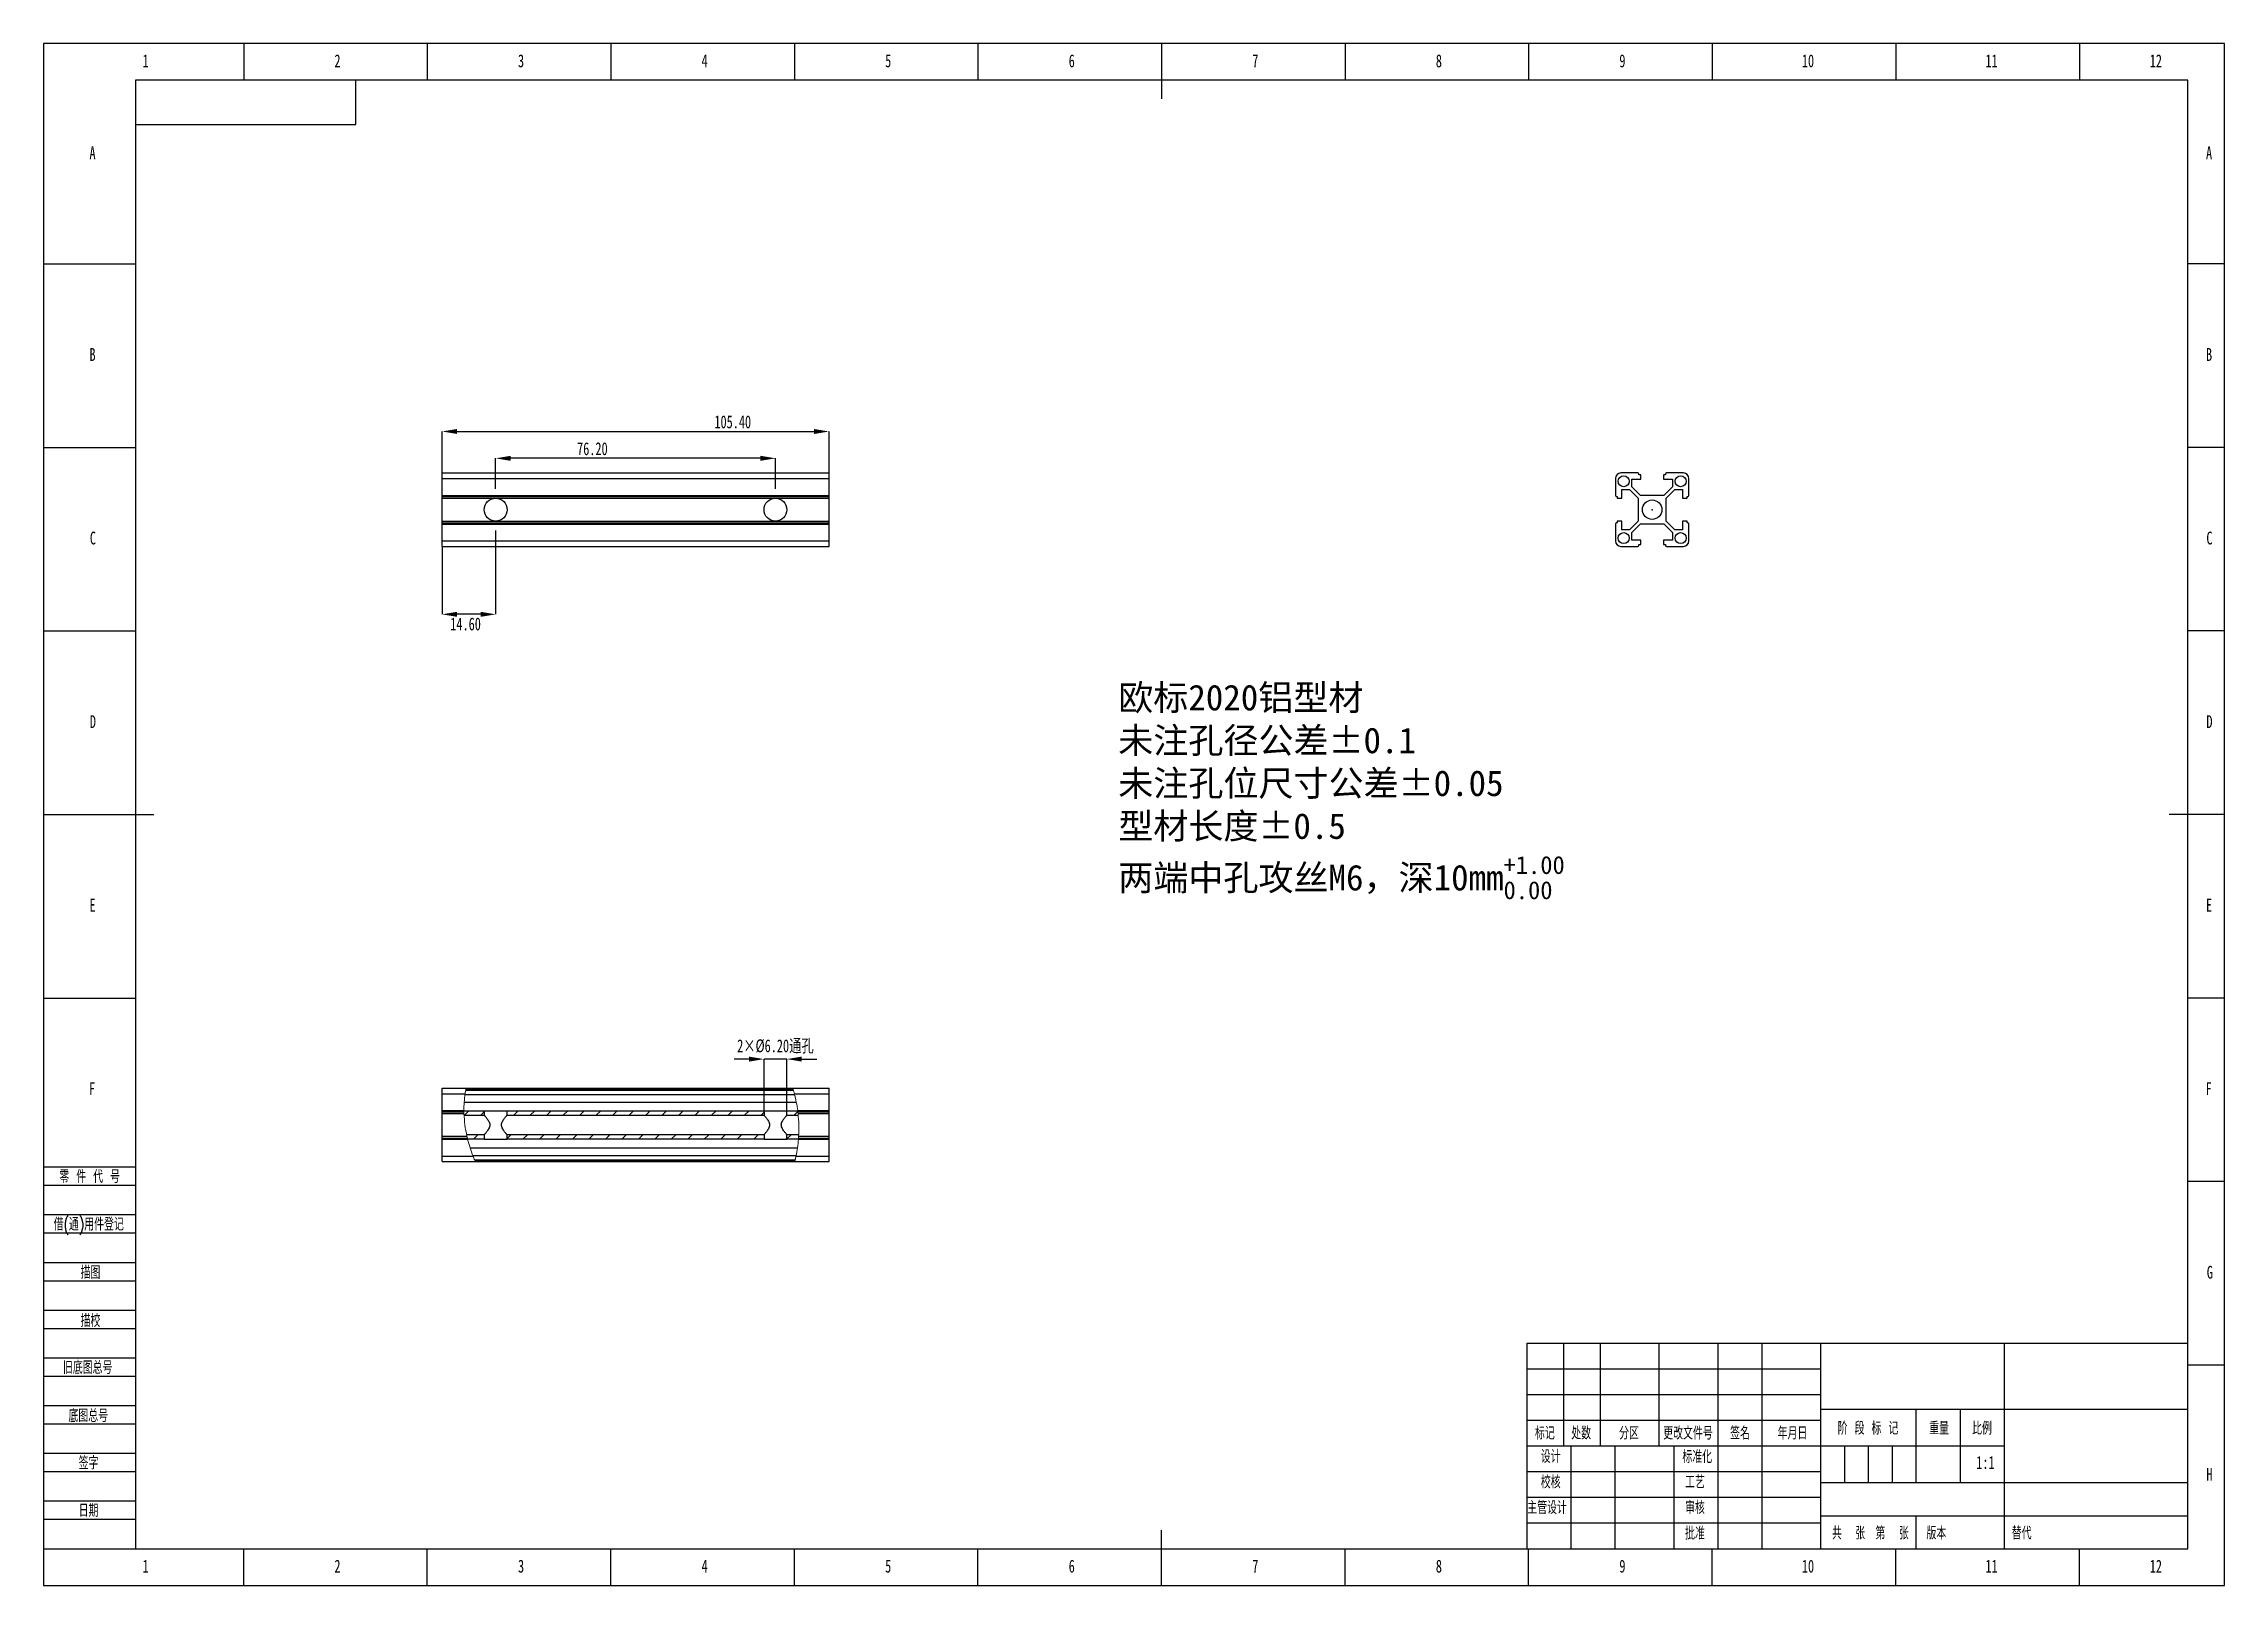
# Model space of a CAD drawing. Header units: millimetres. Extents: x 0 to 594, y 0 to 420.
import ezdxf

# ---------------------------------------------------------------- set-up
doc = ezdxf.new("R2010")
doc.units = ezdxf.units.MM
doc.header["$PDSIZE"] = -1
for name, color, linetype in [('10', 7, 'Continuous'), ('5', 7, 'Continuous'), ('SLD-0', 7, 'Continuous')]:
    doc.layers.add(name, color=color, linetype=linetype)
doc.layers.add('剖面线层', color=2, linetype='Continuous', lineweight=25)
doc.layers.add('文字层', color=3, linetype='Continuous', lineweight=25)
doc.styles.add('SLDTEXTSTYLE0', font='TXT', dxfattribs={"width": 0.7, "bigfont": 'bigfont'})
doc.styles.add('SLDTEXTSTYLE1', font='TXT', dxfattribs={"width": 0.614286, "bigfont": 'bigfont'})
doc.styles.add('SLDTEXTSTYLE2', font='TXT', dxfattribs={"width": 0.6, "bigfont": 'bigfont'})
doc.styles.add('SLDTEXTSTYLE3', font='TXT', dxfattribs={"width": 0.7})
doc.dimstyles.new('SLDDIMSTYLE0', dxfattribs={"dimtxt": 3.5, "dimasz": 4.08, "dimexe": 0, "dimexo": 0.0625, "dimgap": 0.875, "dimtad": 2, "dimrnd": 1e-09, "dimzin": 4, "dimdsep": 46, "dimtxsty": 'SLDTEXTSTYLE3', "dimsah": 1, "dimcen": 0.09, "dimadec": 0, "dimazin": 1, "dimtfac": 1, "dimtofl": 0, "dimtmove": 0, "dimatfit": 3, "dimfxl": 1, "dimfrac": 2, "dimtolj": 1, "dimtzin": 12, "dimarcsym": 0})
doc.dimstyles.new('SLDDIMSTYLE1', dxfattribs={"dimtxt": 3.5, "dimasz": 4.08, "dimexe": 0, "dimexo": 0.0625, "dimgap": 0.875, "dimtad": 2, "dimrnd": 1e-09, "dimzin": 4, "dimdsep": 46, "dimtxsty": 'SLDTEXTSTYLE3', "dimsah": 1, "dimcen": 0.09, "dimadec": 0, "dimazin": 1, "dimtfac": 1, "dimtmove": 0, "dimatfit": 0, "dimfxl": 1, "dimfrac": 2, "dimtolj": 1, "dimtzin": 12, "dimarcsym": 0})

# ---------------------------------------------------------------- blocks, each defined once
blk = doc.blocks.new('_D')
at = {"layer": 'Defpoints', "color": 0, "transparency": 16777216}
for p in [(213.93, 314.34), (108.53, 303.03), (213.93, 299.28)]:
    blk.add_point(p, dxfattribs=at)
at = {"layer": '文字层', "color": 0, "lineweight": -2, "transparency": 16777216}
for p, q in [((108.53, 303.1), (108.53, 314.34)), ((112.61, 314.34), (209.85, 314.34)), ((213.93, 299.35), (213.93, 314.34))]:
    blk.add_line(p, q, dxfattribs=at)
at = {"layer": '文字层', "color": 0, "transparency": 16777216}
for points in [[(112.61, 315.02), (112.61, 313.66), (108.53, 314.34)], [(209.85, 315.02), (209.85, 313.66), (213.93, 314.34)]]:
    blk.add_solid(points, dxfattribs=at)
at = {"layer": '文字层', "color": 0, "transparency": 16777216, "insert": (187.71, 318.71), "char_height": 3.5, "attachment_point": 2, "style": 'SLDTEXTSTYLE3'}
blk.add_mtext('\\A1;105.40', dxfattribs=at)
blk = doc.blocks.new('_D_1')
at = {"layer": 'Defpoints', "color": 0, "transparency": 16777216}
for p in [(123.13, 287.43), (108.53, 283.03), (108.53, 264.53)]:
    blk.add_point(p, dxfattribs=at)
at = {"layer": '文字层', "color": 0, "lineweight": -2, "transparency": 16777216}
for p, q in [((123.13, 287.37), (123.13, 264.53)), ((108.53, 282.97), (108.53, 264.53)), ((119.05, 264.53), (112.61, 264.53))]:
    blk.add_line(p, q, dxfattribs=at)
at = {"layer": '文字层', "color": 0, "transparency": 16777216}
for points in [[(112.61, 265.21), (112.61, 263.85), (108.53, 264.53)], [(119.05, 265.21), (119.05, 263.85), (123.13, 264.53)]]:
    blk.add_solid(points, dxfattribs=at)
at = {"layer": '文字层', "color": 0, "transparency": 16777216, "insert": (114.94, 263.66), "char_height": 3.5, "attachment_point": 2, "style": 'SLDTEXTSTYLE3'}
blk.add_mtext('\\A1;14.60', dxfattribs=at)
blk = doc.blocks.new('_D_2')
at = {"layer": 'Defpoints', "color": 0, "transparency": 16777216}
for p in [(123.13, 307.03), (123.13, 298.63), (199.33, 298.63)]:
    blk.add_point(p, dxfattribs=at)
at = {"layer": '文字层', "color": 0, "lineweight": -2, "transparency": 16777216}
for p, q in [((123.13, 298.7), (123.13, 307.03)), ((195.25, 307.03), (127.21, 307.03)), ((199.33, 298.7), (199.33, 307.03))]:
    blk.add_line(p, q, dxfattribs=at)
at = {"layer": '文字层', "color": 0, "transparency": 16777216}
for points in [[(127.21, 307.71), (127.21, 306.35), (123.13, 307.03)], [(195.25, 307.71), (195.25, 306.35), (199.33, 307.03)]]:
    blk.add_solid(points, dxfattribs=at)
at = {"layer": '文字层', "color": 0, "transparency": 16777216, "insert": (149.47, 311.4), "char_height": 3.5, "attachment_point": 2, "style": 'SLDTEXTSTYLE3'}
blk.add_mtext('\\A1;76.20', dxfattribs=at)
blk = doc.blocks.new('_D_3')
at = {"layer": 'Defpoints', "color": 0, "transparency": 16777216}
for p in [(196.23, 143.37), (196.23, 129.28), (202.43, 129.28)]:
    blk.add_point(p, dxfattribs=at)
at = {"layer": '文字层', "color": 0, "lineweight": -2, "transparency": 16777216}
for p, q in [((192.15, 143.37), (188.07, 143.37)), ((196.23, 129.34), (196.23, 143.37)), ((202.43, 143.37), (196.23, 143.37)), ((202.43, 129.34), (202.43, 143.37)), ((206.51, 143.37), (210.59, 143.37))]:
    blk.add_line(p, q, dxfattribs=at)
at = {"layer": '文字层', "color": 0, "transparency": 16777216}
for points in [[(192.15, 144.05), (192.15, 142.69), (196.23, 143.37)], [(206.51, 144.05), (206.51, 142.69), (202.43, 143.37)]]:
    blk.add_solid(points, dxfattribs=at)
at = {"layer": '文字层', "color": 0, "transparency": 16777216, "insert": (199.33, 148.75), "char_height": 3.5, "attachment_point": 2, "style": 'SLDTEXTSTYLE3'}
blk.add_mtext('\\A1;2{\\fSimSun|b0|i0|c134|p2;×}%%C6.20{\\fSimSun|b0|i0|c134|p2;通孔}', dxfattribs=at)

msp = doc.modelspace()

# ---------------------------------------------------------------- hatches: boundary and pattern name
at = {"layer": '剖面线层', "linetype": 'Continuous', "lineweight": 18}
h = msp.add_hatch(dxfattribs=at)
h.set_pattern_fill('ANSI31', color=256, angle=3e-322, style=0)
edge = h.paths.add_edge_path(flags=0)
edge.add_line((114.519, 128.082), (120.03, 128.082))
edge.add_line((120.03, 128.082), (120.03, 129.282))
edge.add_line((120.03, 129.282), (114.486, 129.282))
edge.add_spline(control_points=[(114.486, 129.282), (114.489, 128.883), (114.5, 128.483), (114.519, 128.082)], knot_values=[0.0449028, 0.0449028, 0.0449028, 0.0449028, 0.0499104, 0.0499104, 0.0499104, 0.0499104], weights=[1, 1, 1, 1], degree=3, periodic=0)
h = msp.add_hatch(dxfattribs=at)
h.set_pattern_fill('ANSI31', color=256, angle=3e-322, style=0)
h.paths.add_polyline_path([(126.23, 129.282), (126.23, 128.082), (196.23, 128.082), (196.23, 129.282)], flags=0)
h = msp.add_hatch(dxfattribs=at)
h.set_pattern_fill('ANSI31', color=256, angle=3e-322, style=0)
edge = h.paths.add_edge_path(flags=0)
edge.add_line((202.43, 129.282), (202.43, 128.082))
edge.add_line((202.43, 128.082), (205.536, 128.082))
edge.add_spline(control_points=[(205.536, 128.082), (205.497, 128.483), (205.451, 128.883), (205.399, 129.282)], knot_values=[0.5641345, 0.5641345, 0.5641345, 0.5641345, 0.5689379, 0.5689379, 0.5689379, 0.5689379], weights=[1, 1, 1, 1], degree=3, periodic=0)
edge.add_line((205.399, 129.282), (202.43, 129.282))
h = msp.add_hatch(dxfattribs=at)
h.set_pattern_fill('ANSI31', color=256, angle=3e-322, style=0)
edge = h.paths.add_edge_path(flags=0)
edge.add_line((120.03, 122.782), (115.205, 122.782))
edge.add_spline(control_points=[(115.205, 122.782), (115.29, 122.382), (115.382, 121.981), (115.481, 121.582)], knot_values=[0.0718913, 0.0718913, 0.0718913, 0.0718913, 0.0768817, 0.0768817, 0.0768817, 0.0768817], weights=[1, 1, 1, 1], degree=3, periodic=0)
edge.add_line((115.481, 121.582), (120.03, 121.582))
edge.add_line((120.03, 121.582), (120.03, 122.782))
h = msp.add_hatch(dxfattribs=at)
h.set_pattern_fill('ANSI31', color=256, angle=3e-322, style=0)
h.paths.add_polyline_path([(196.23, 121.582), (196.23, 122.782), (126.23, 122.782), (126.23, 121.582)], flags=0)
h = msp.add_hatch(dxfattribs=at)
h.set_pattern_fill('ANSI31', color=256, angle=3e-322, style=0)
edge = h.paths.add_edge_path(flags=0)
edge.add_spline(control_points=[(205.61, 121.582), (205.641, 121.981), (205.665, 122.381), (205.683, 122.782)], knot_values=[0.538053, 0.538053, 0.538053, 0.538053, 0.5429026, 0.5429026, 0.5429026, 0.5429026], weights=[1, 1, 1, 1], degree=3, periodic=0)
edge.add_line((205.683, 122.782), (202.43, 122.782))
edge.add_line((202.43, 122.782), (202.43, 121.582))
edge.add_line((202.43, 121.582), (205.61, 121.582))

# ---------------------------------------------------------------- linework, layer by layer
at = {"color": 7, "linetype": 'Continuous', "lineweight": 25}
for p, q in [((108.53, 303.034), (213.93, 303.034)), ((108.53, 301.534), (108.53, 303.034)), ((213.93, 301.534), (213.93, 303.034)), ((434.237, 303.034), (429.637, 303.034)), ((446.637, 303.034), (442.037, 303.034)), ((108.53, 301.534), (213.93, 301.534)), ((108.53, 296.934), (108.53, 301.534)), ((213.93, 296.934), (213.93, 301.534)), ((428.137, 301.534), (428.137, 296.934)), ((429.837, 298.534), (431.93, 298.534)), ((429.837, 296.134), (429.837, 298.534)), ((431.93, 298.534), (434.287, 296.177)), ((432.637, 301.334), (435.037, 301.334)), ((432.637, 299.241), (432.637, 301.334)), ((434.994, 296.884), (432.637, 299.241)), ((434.537, 302.534), (434.537, 302.734)), ((435.037, 302.534), (434.537, 302.534)), ((435.037, 301.334), (435.037, 302.534)), ((441.237, 302.534), (441.237, 301.334)), ((441.737, 302.534), (441.237, 302.534)), ((441.237, 301.334), (443.637, 301.334)), ((443.637, 299.241), (441.28, 296.884)), ((441.737, 302.734), (441.737, 302.534)), ((441.987, 296.177), (444.344, 298.534)), ((443.637, 301.334), (443.637, 299.241)), ((444.344, 298.534), (446.437, 298.534)), ((446.437, 298.534), (446.437, 296.134)), ((448.137, 296.934), (448.137, 301.534)), ((108.53, 296.934), (213.93, 296.934)), ((108.53, 296.634), (108.53, 296.934)), ((108.53, 296.634), (213.93, 296.634)), ((108.53, 296.134), (108.53, 296.634)), ((108.53, 296.134), (213.93, 296.134)), ((108.53, 289.934), (108.53, 296.134)), ((213.93, 296.634), (213.93, 296.934)), ((213.93, 296.134), (213.93, 296.634)), ((213.93, 289.934), (213.93, 296.134)), ((428.437, 296.634), (428.637, 296.634)), ((428.637, 296.634), (428.637, 296.134)), ((428.637, 296.134), (429.837, 296.134)), ((434.287, 296.177), (434.287, 289.891)), ((441.28, 296.884), (434.994, 296.884)), ((441.987, 289.891), (441.987, 296.177)), ((446.437, 296.134), (447.637, 296.134)), ((447.637, 296.634), (447.837, 296.634)), ((447.637, 296.134), (447.637, 296.634)), ((108.53, 289.934), (213.93, 289.934)), ((108.53, 289.434), (108.53, 289.934)), ((108.53, 289.134), (108.53, 289.434)), ((108.53, 289.434), (213.93, 289.434)), ((108.53, 289.134), (213.93, 289.134)), ((108.53, 284.534), (108.53, 289.134)), ((213.93, 289.434), (213.93, 289.934)), ((213.93, 289.134), (213.93, 289.434)), ((213.93, 284.534), (213.93, 289.134)), ((428.137, 289.134), (428.137, 284.534)), ((428.637, 289.434), (428.437, 289.434)), ((428.637, 289.934), (428.637, 289.434)), ((429.837, 289.934), (428.637, 289.934)), ((429.837, 287.534), (429.837, 289.934)), ((431.93, 287.534), (429.837, 287.534)), ((434.287, 289.891), (431.93, 287.534)), ((432.637, 286.827), (434.994, 289.184)), ((432.637, 284.734), (432.637, 286.827)), ((434.994, 289.184), (441.28, 289.184)), ((441.28, 289.184), (443.637, 286.827)), ((444.344, 287.534), (441.987, 289.891)), ((443.637, 286.827), (443.637, 284.734)), ((446.437, 287.534), (444.344, 287.534)), ((447.637, 289.934), (446.437, 289.934)), ((446.437, 289.934), (446.437, 287.534)), ((447.637, 289.434), (447.637, 289.934)), ((447.837, 289.434), (447.637, 289.434)), ((448.137, 284.534), (448.137, 289.134)), ((108.53, 284.534), (213.93, 284.534)), ((108.53, 283.034), (108.53, 284.534)), ((108.53, 283.034), (213.93, 283.034)), ((213.93, 283.034), (213.93, 284.534)), ((429.637, 283.034), (434.237, 283.034)), ((435.037, 284.734), (432.637, 284.734)), ((434.537, 283.534), (435.037, 283.534)), ((434.537, 283.334), (434.537, 283.534)), ((435.037, 283.534), (435.037, 284.734)), ((441.237, 284.734), (441.237, 283.534)), ((443.637, 284.734), (441.237, 284.734)), ((441.237, 283.534), (441.737, 283.534)), ((441.737, 283.534), (441.737, 283.334)), ((442.037, 283.034), (446.637, 283.034)), ((108.53, 133.932), (108.53, 135.432)), ((108.53, 135.432), (115.095, 135.432)), ((108.53, 133.932), (114.818, 133.932)), ((108.53, 129.332), (108.53, 133.932)), ((114.561, 131.639), (205.015, 131.639)), ((114.796, 133.732), (204.538, 133.732)), ((114.993, 134.932), (204.216, 134.932)), ((115.033, 135.132), (204.158, 135.132)), ((115.095, 135.432), (204.068, 135.432)), ((204.068, 135.432), (213.93, 135.432)), ((204.493, 133.932), (213.93, 133.932)), ((213.93, 133.932), (213.93, 135.432)), ((213.93, 129.332), (213.93, 133.932)), ((108.53, 129.332), (114.486, 129.332)), ((108.53, 129.032), (108.53, 129.332)), ((108.53, 129.032), (114.489, 129.032)), ((108.53, 128.532), (108.53, 129.032)), ((108.53, 128.532), (114.501, 128.532)), ((108.53, 122.332), (108.53, 128.532)), ((114.486, 129.282), (120.03, 129.282)), ((114.519, 128.082), (120.03, 128.082)), ((120.03, 129.282), (120.03, 128.082)), ((120.03, 129.282), (126.23, 129.282)), ((126.23, 128.082), (126.23, 129.282)), ((126.23, 129.282), (196.23, 129.282)), ((126.23, 128.082), (196.23, 128.082)), ((196.23, 129.282), (196.23, 128.082)), ((196.23, 129.282), (202.43, 129.282)), ((202.43, 128.082), (202.43, 129.282)), ((202.43, 129.282), (205.399, 129.282)), ((202.43, 128.082), (205.536, 128.082)), ((205.392, 129.332), (213.93, 129.332)), ((205.431, 129.032), (213.93, 129.032)), ((205.489, 128.532), (213.93, 128.532)), ((213.93, 129.032), (213.93, 129.332)), ((213.93, 128.532), (213.93, 129.032)), ((213.93, 122.332), (213.93, 128.532)), ((108.53, 122.332), (115.304, 122.332)), ((108.53, 121.832), (108.53, 122.332)), ((108.53, 121.832), (115.42, 121.832)), ((108.53, 121.532), (108.53, 121.832)), ((108.53, 121.532), (115.494, 121.532)), ((108.53, 116.932), (108.53, 121.532)), ((120.03, 122.782), (115.205, 122.782)), ((120.03, 121.582), (115.481, 121.582)), ((116.155, 119.225), (205.346, 119.225)), ((120.03, 122.782), (120.03, 121.582)), ((120.03, 121.582), (126.23, 121.582)), ((126.23, 121.582), (126.23, 122.782)), ((196.23, 122.782), (126.23, 122.782)), ((196.23, 121.582), (126.23, 121.582)), ((196.23, 122.782), (196.23, 121.582)), ((196.23, 121.582), (202.43, 121.582)), ((205.683, 122.782), (202.43, 122.782)), ((202.43, 121.582), (202.43, 122.782)), ((205.61, 121.582), (202.43, 121.582)), ((205.606, 121.532), (213.93, 121.532)), ((205.628, 121.832), (213.93, 121.832)), ((205.66, 122.332), (213.93, 122.332)), ((213.93, 121.832), (213.93, 122.332)), ((213.93, 121.532), (213.93, 121.832)), ((213.93, 116.932), (213.93, 121.532)), ((108.53, 116.932), (116.982, 116.932)), ((108.53, 115.432), (108.53, 116.932)), ((108.53, 115.432), (117.62, 115.432)), ((116.91, 117.132), (204.968, 117.132)), ((117.399, 115.932), (204.697, 115.932)), ((117.486, 115.732), (204.646, 115.732)), ((117.62, 115.432), (204.568, 115.432)), ((204.568, 115.432), (213.93, 115.432)), ((204.931, 116.932), (213.93, 116.932)), ((213.93, 115.432), (213.93, 116.932))]:
    msp.add_line(p, q, dxfattribs=at)
at = {"color": 7, "linetype": 'Continuous'}
for q in [(438.137, 293.091), (438.166, 293.034)]:
    msp.add_line((438.137, 293.034), q, dxfattribs=at)
at = {"color": 7, "linetype": 'Continuous', "lineweight": 25}
for centre, radius in [((430.387, 300.784), 1.5), ((445.887, 300.784), 1.5), ((123.13, 293.034), 3.1), ((199.33, 293.034), 3.1), ((438.137, 293.034), 2.65), ((430.387, 285.284), 1.5), ((445.887, 285.284), 1.5)]:
    msp.add_circle(centre, radius, dxfattribs=at)
for centre, radius, start, end in [((429.637, 301.534), 1.5, 90, 180), ((434.237, 302.734), 0.3, 0, 90), ((442.037, 302.734), 0.3, 90, 180), ((446.637, 301.534), 1.5, 0, 90), ((428.437, 296.934), 0.3, 180, 270), ((447.837, 296.934), 0.3, 270, 0), ((428.437, 289.134), 0.3, 90, 180), ((447.837, 289.134), 0.3, 0, 90), ((429.637, 284.534), 1.5, 180, 270), ((434.237, 283.334), 0.3, 270, 0), ((442.037, 283.334), 0.3, 180, 270), ((446.637, 284.534), 1.5, 270, 0)]:
    msp.add_arc(centre, radius, start, end, dxfattribs=at)
at = {"color": 7, "linetype": 'Continuous', "lineweight": 18}
for points in [[(114.818, 133.932), (114.585, 132.428), (114.476, 130.889), (114.486, 129.332)], [(205.392, 129.332), (205.188, 130.879), (204.888, 132.418), (204.493, 133.932)], [(114.489, 129.032), (114.492, 128.866), (114.496, 128.699), (114.501, 128.532)], [(205.489, 128.532), (205.471, 128.699), (205.451, 128.866), (205.431, 129.032)], [(115.304, 122.332), (115.341, 122.165), (115.38, 121.999), (115.42, 121.832)], [(115.494, 121.532), (115.882, 119.98), (116.38, 118.44), (116.982, 116.932)], [(204.931, 116.932), (205.258, 118.435), (205.483, 119.974), (205.606, 121.532)], [(205.628, 121.832), (205.64, 121.999), (205.65, 122.165), (205.66, 122.332)]]:
    msp.add_open_spline(points, degree=3, dxfattribs=at)
for points, knots in [([(114.818, 133.932), (114.849, 134.13), (114.881, 134.323), (114.929, 134.594), (114.945, 134.68), (114.975, 134.842), (114.99, 134.92), (115.031, 135.128), (115.054, 135.24), (115.086, 135.392), (115.095, 135.432), (115.095, 135.432)], [0, 0, 0, 0, 0.25, 0.25, 0.375, 0.375, 0.5, 0.5, 0.75, 0.75, 1, 1, 1, 1]), ([(204.068, 135.432), (204.068, 135.432), (204.071, 135.422), (204.083, 135.383), (204.092, 135.353), (204.127, 135.237), (204.161, 135.123), (204.242, 134.845), (204.29, 134.678), (204.389, 134.321), (204.442, 134.127), (204.493, 133.932)], [0, 0, 0, 0, 0.125, 0.125, 0.25, 0.25, 0.5, 0.5, 0.75, 0.75, 1, 1, 1, 1]), ([(114.489, 129.032), (114.489, 129.032), (114.489, 129.065), (114.487, 129.175), (114.486, 129.253), (114.486, 129.332)], [0, 0, 0, 0, 0.5, 0.5, 1, 1, 1, 1]), ([(115.306, 122.332), (115.096, 123.363), (114.681, 125.411), (114.562, 127.497), (114.504, 128.532)], [0, 0, 0, 0, 0.5035128, 1, 1, 1, 1]), ([(205.392, 129.332), (205.403, 129.253), (205.413, 129.176), (205.427, 129.065), (205.431, 129.032), (205.431, 129.032)], [0, 0, 0, 0, 0.5, 0.5, 1, 1, 1, 1]), ([(205.488, 128.532), (205.582, 127.497), (205.769, 125.434), (205.695, 123.364), (205.658, 122.332)], [0, 0, 0, 0, 0.5017466, 1, 1, 1, 1]), ([(115.494, 121.532), (115.474, 121.61), (115.456, 121.687), (115.428, 121.799), (115.42, 121.832), (115.42, 121.832)], [0, 0, 0, 0, 0.5, 0.5, 1, 1, 1, 1]), ([(205.628, 121.832), (205.628, 121.832), (205.626, 121.8), (205.618, 121.689), (205.612, 121.611), (205.606, 121.532)], [0, 0, 0, 0, 0.5, 0.5, 1, 1, 1, 1]), ([(117.62, 115.432), (117.62, 115.432), (117.615, 115.443), (117.597, 115.484), (117.583, 115.515), (117.529, 115.635), (117.477, 115.752), (117.355, 116.032), (117.284, 116.198), (117.136, 116.552), (117.058, 116.741), (116.982, 116.932)], [0, 0, 0, 0, 0.125, 0.125, 0.25, 0.25, 0.5, 0.5, 0.75, 0.75, 1, 1, 1, 1]), ([(204.931, 116.932), (204.889, 116.736), (204.845, 116.544), (204.781, 116.273), (204.76, 116.188), (204.721, 116.025), (204.701, 115.948), (204.666, 115.809), (204.65, 115.746), (204.622, 115.636), (204.609, 115.588), (204.579, 115.473), (204.568, 115.432), (204.568, 115.432)], [0, 0, 0, 0, 0.25, 0.25, 0.375, 0.375, 0.5, 0.5, 0.625, 0.625, 0.75, 0.75, 1, 1, 1, 1])]:
    msp.add_open_spline(points, degree=3, knots=knots, dxfattribs=at)
at = {"color": 7, "linetype": 'Continuous', "lineweight": 25}
for points, knots in [([(120.03, 128.082), (120.03, 128.082), (120.047, 128.062), (120.112, 127.986), (120.16, 127.929), (120.279, 127.787), (120.35, 127.701), (120.506, 127.507), (120.59, 127.4), (120.766, 127.166), (120.859, 127.038), (121.041, 126.769), (121.131, 126.626), (121.297, 126.32), (121.374, 126.155), (121.487, 125.807), (121.521, 125.621), (121.522, 125.25), (121.488, 125.062), (121.376, 124.713), (121.299, 124.548), (121.134, 124.242), (121.043, 124.098), (120.86, 123.827), (120.768, 123.701), (120.591, 123.466), (120.505, 123.357), (120.35, 123.163), (120.28, 123.078), (120.16, 122.935), (120.113, 122.879), (120.048, 122.802), (120.03, 122.782), (120.03, 122.782)], [0, 0, 0, 0, 0.0625, 0.0625, 0.125, 0.125, 0.1875, 0.1875, 0.25, 0.25, 0.3125, 0.3125, 0.375, 0.375, 0.4375, 0.4375, 0.5, 0.5, 0.5625, 0.5625, 0.625, 0.625, 0.6875, 0.6875, 0.75, 0.75, 0.8125, 0.8125, 0.875, 0.875, 0.9375, 0.9375, 1, 1, 1, 1]), ([(126.23, 122.782), (126.23, 122.782), (126.213, 122.802), (126.148, 122.879), (126.1, 122.935), (125.981, 123.078), (125.911, 123.164), (125.754, 123.358), (125.668, 123.468), (125.492, 123.701), (125.401, 123.827), (125.218, 124.097), (125.127, 124.242), (124.961, 124.548), (124.885, 124.713), (124.801, 124.975), (124.778, 125.064), (124.747, 125.248), (124.739, 125.342), (124.739, 125.621), (124.774, 125.808), (124.886, 126.155), (124.963, 126.319), (125.13, 126.626), (125.219, 126.769), (125.401, 127.038), (125.494, 127.165), (125.67, 127.4), (125.755, 127.507), (125.909, 127.699), (125.981, 127.786), (126.1, 127.928), (126.147, 127.985), (126.213, 128.062), (126.23, 128.082), (126.23, 128.082)], [0, 0, 0, 0, 0.0625, 0.0625, 0.125, 0.125, 0.1875, 0.1875, 0.25, 0.25, 0.3125, 0.3125, 0.375, 0.375, 0.4375, 0.4375, 0.46875, 0.46875, 0.5, 0.5, 0.5625, 0.5625, 0.625, 0.625, 0.6875, 0.6875, 0.75, 0.75, 0.8125, 0.8125, 0.875, 0.875, 0.9375, 0.9375, 1, 1, 1, 1]), ([(196.23, 128.082), (196.23, 128.082), (196.247, 128.062), (196.312, 127.986), (196.36, 127.929), (196.479, 127.787), (196.55, 127.701), (196.706, 127.507), (196.79, 127.4), (196.966, 127.166), (197.059, 127.038), (197.241, 126.769), (197.331, 126.626), (197.497, 126.32), (197.574, 126.155), (197.687, 125.807), (197.721, 125.621), (197.722, 125.25), (197.688, 125.062), (197.576, 124.713), (197.499, 124.548), (197.334, 124.242), (197.243, 124.098), (197.06, 123.827), (196.968, 123.701), (196.791, 123.466), (196.705, 123.357), (196.55, 123.163), (196.48, 123.078), (196.36, 122.935), (196.313, 122.879), (196.248, 122.802), (196.23, 122.782), (196.23, 122.782)], [0, 0, 0, 0, 0.0625, 0.0625, 0.125, 0.125, 0.1875, 0.1875, 0.25, 0.25, 0.3125, 0.3125, 0.375, 0.375, 0.4375, 0.4375, 0.5, 0.5, 0.5625, 0.5625, 0.625, 0.625, 0.6875, 0.6875, 0.75, 0.75, 0.8125, 0.8125, 0.875, 0.875, 0.9375, 0.9375, 1, 1, 1, 1]), ([(202.43, 122.782), (202.43, 122.782), (202.413, 122.802), (202.348, 122.879), (202.3, 122.935), (202.181, 123.078), (202.111, 123.164), (201.954, 123.358), (201.868, 123.468), (201.692, 123.701), (201.601, 123.827), (201.418, 124.097), (201.327, 124.242), (201.161, 124.548), (201.085, 124.713), (201.001, 124.975), (200.978, 125.064), (200.947, 125.248), (200.939, 125.342), (200.939, 125.621), (200.974, 125.808), (201.086, 126.155), (201.163, 126.319), (201.33, 126.626), (201.419, 126.769), (201.601, 127.038), (201.694, 127.165), (201.87, 127.4), (201.955, 127.507), (202.109, 127.699), (202.181, 127.786), (202.3, 127.928), (202.347, 127.985), (202.413, 128.062), (202.43, 128.082), (202.43, 128.082)], [0, 0, 0, 0, 0.0625, 0.0625, 0.125, 0.125, 0.1875, 0.1875, 0.25, 0.25, 0.3125, 0.3125, 0.375, 0.375, 0.4375, 0.4375, 0.46875, 0.46875, 0.5, 0.5, 0.5625, 0.5625, 0.625, 0.625, 0.6875, 0.6875, 0.75, 0.75, 0.8125, 0.8125, 0.875, 0.875, 0.9375, 0.9375, 1, 1, 1, 1])]:
    msp.add_open_spline(points, degree=3, knots=knots, dxfattribs=at)
at = {"color": 7, "linetype": 'Continuous'}
msp.add_point((438.137, 293.034), dxfattribs=at)
at = {"layer": '5', "color": 7}
for p, q in [((594.005, 420), (0, 420)), ((0, 420), (0, 0)), ((594.005, 0), (594.005, 420)), ((0, 114), (25, 114)), ((0, 109), (25, 109)), ((0, 101), (25, 101)), ((0, 96), (25, 96)), ((0, 88), (25, 88)), ((0, 83), (25, 83)), ((0, 75), (25, 75)), ((0, 70), (25, 70)), ((0, 62), (25, 62)), ((0, 57), (25, 57)), ((404, 59), (484, 59)), ((0, 49), (25, 49)), ((404, 52), (484, 52)), ((0, 44), (25, 44)), ((0, 36), (25, 36)), ((490.5, 38), (490.5, 28)), ((497, 38), (497, 28)), ((503.5, 38), (503.5, 28)), ((0, 31), (25, 31)), ((0, 23), (25, 23)), ((0, 18), (25, 18)), ((0, 0), (594.005, 0))]:
    msp.add_line(p, q, dxfattribs=at)
at = {"layer": '5'}
for p, q in [((54.5, 420), (54.5, 410)), ((104.5, 420), (104.5, 410)), ((154.5, 420), (154.5, 410)), ((204.5, 420), (204.5, 410)), ((254.5, 420), (254.5, 410)), ((354.5, 420), (354.5, 410)), ((404.5, 420), (404.5, 410)), ((454.5, 420), (454.5, 410)), ((504.5, 420), (504.5, 410)), ((554.5, 420), (554.5, 410)), ((0, 360), (25, 360)), ((594.005, 360), (584.005, 360)), ((0, 310), (25, 310)), ((594.005, 310), (584.005, 310)), ((0, 260), (25, 260)), ((594.005, 260), (584.005, 260)), ((0, 160), (25, 160)), ((594.005, 160), (584.005, 160)), ((594.005, 110), (584.005, 110)), ((594.005, 60), (584.005, 60)), ((54.5, 0), (54.5, 10)), ((104.5, 0), (104.5, 10)), ((154.5, 0), (154.5, 10)), ((204.5, 0), (204.5, 10)), ((254.5, 0), (254.5, 10)), ((354.5, 0), (354.5, 10)), ((404.5, 0), (404.5, 10)), ((454.5, 0), (454.5, 10)), ((504.5, 0), (504.5, 10)), ((554.5, 0), (554.5, 10))]:
    msp.add_line(p, q, dxfattribs=at)
at = {"layer": '5', "lineweight": 25}
for p, q in [((304.503, 420), (304.503, 405)), ((0, 210), (30, 210)), ((594.005, 210), (579.005, 210)), ((304.503, 0), (304.503, 15))]:
    msp.add_line(p, q, dxfattribs=at)
at = {"layer": '5', "color": 7, "lineweight": 25}
for p, q in [((584.005, 410), (25, 410)), ((25, 410), (25, 10)), ((85, 398), (85, 410)), ((584.005, 10), (584.005, 410)), ((25, 398), (85, 398)), ((404, 66), (584, 66)), ((404, 66), (404, 10)), ((414, 66), (414, 38)), ((424, 66), (424, 38)), ((440, 66), (440, 38)), ((456, 66), (456, 10)), ((468, 66), (468, 38)), ((484, 66), (484, 10)), ((534, 66), (534, 38)), ((484, 48), (584, 48)), ((510, 48), (510, 28)), ((522, 48), (522, 28)), ((404, 45), (484, 45)), ((404, 38), (534, 38)), ((416, 38), (416, 10)), ((428, 38), (428, 10)), ((444, 38), (444, 10)), ((468, 38), (468, 10)), ((534, 38), (534, 10)), ((404, 31), (484, 31)), ((404, 24), (484, 24)), ((484, 28), (584, 28)), ((484.005, 18.985), (584.005, 18.985)), ((510, 18.985), (510, 10)), ((404, 17), (484, 17)), ((0, 10), (584.005, 10))]:
    msp.add_line(p, q, dxfattribs=at)

# ---------------------------------------------------------------- texts
at = {"insert": (292.71, 245.367), "char_height": 7, "attachment_point": 1}
msp.add_mtext_dynamic_manual_height_columns('{\\fSimSun|b0|i0|c134|p2;欧标}2020{\\fSimSun|b0|i0|c134|p2;铝型材\\P未注孔径公差%%P0.1\\P未注孔位尺寸公差%%P0.05\\P型材长度%%P0.5\\P\\A1;两端中孔攻丝M6，深10mm\\H0.7x;\\S+1.00^ 0.00;}', width=156.96189, gutter_width=17.5, heights=[98.027], dxfattribs=at)
at = {"layer": '10', "char_height": 3.5, "attachment_point": 2}
for s, insert, style in [('1', (27.794, 417.059), 'SLDTEXTSTYLE3'), ('2', (80.044, 417.059), 'SLDTEXTSTYLE3'), ('3', (130.044, 417.059), 'SLDTEXTSTYLE3'), ('4', (180.044, 417.059), 'SLDTEXTSTYLE3'), ('5', (230.044, 417.059), 'SLDTEXTSTYLE3'), ('6', (280.047, 417.059), 'SLDTEXTSTYLE3'), ('7', (330.047, 417.059), 'SLDTEXTSTYLE3'), ('8', (380.047, 417.059), 'SLDTEXTSTYLE3'), ('9', (430.047, 417.059), 'SLDTEXTSTYLE3'), ('10', (480.589, 417.059), 'SLDTEXTSTYLE3'), ('11', (530.589, 417.059), 'SLDTEXTSTYLE3'), ('12', (575.344, 417.059), 'SLDTEXTSTYLE3'), ('A', (13.32, 391.992), 'SLDTEXTSTYLE3'), ('A', (589.83, 391.992), 'SLDTEXTSTYLE3'), ('B', (13.32, 337.059), 'SLDTEXTSTYLE3'), ('B', (589.83, 337.059), 'SLDTEXTSTYLE3'), ('C', (13.427, 287.059), 'SLDTEXTSTYLE3'), ('C', (589.937, 287.059), 'SLDTEXTSTYLE3'), ('D', (13.43, 237.059), 'SLDTEXTSTYLE3'), ('D', (589.94, 237.059), 'SLDTEXTSTYLE3'), ('E', (13.318, 187.059), 'SLDTEXTSTYLE3'), ('E', (589.828, 187.059), 'SLDTEXTSTYLE3'), ('F', (13.224, 137.059), 'SLDTEXTSTYLE3'), ('F', (589.734, 137.059), 'SLDTEXTSTYLE3'), ('G', (590.049, 87.059), 'SLDTEXTSTYLE3'), ('H', (589.94, 31.992), 'SLDTEXTSTYLE3'), ('主管设计', (409.518, 22.944), 'SLDTEXTSTYLE0'), ('1', (27.794, 6.992), 'SLDTEXTSTYLE3'), ('2', (80.044, 6.992), 'SLDTEXTSTYLE3'), ('3', (130.044, 6.992), 'SLDTEXTSTYLE3'), ('4', (180.044, 6.992), 'SLDTEXTSTYLE3'), ('5', (230.044, 6.992), 'SLDTEXTSTYLE3'), ('6', (280.047, 6.992), 'SLDTEXTSTYLE3'), ('7', (330.047, 6.992), 'SLDTEXTSTYLE3'), ('8', (380.047, 6.992), 'SLDTEXTSTYLE3'), ('9', (430.047, 6.992), 'SLDTEXTSTYLE3'), ('10', (480.589, 6.992), 'SLDTEXTSTYLE3'), ('11', (530.589, 6.992), 'SLDTEXTSTYLE3'), ('12', (575.344, 6.992), 'SLDTEXTSTYLE3')]:
    msp.add_mtext(s, dxfattribs=dict(at, insert=insert, style=style))
at = {"layer": '10', "color": 7, "char_height": 3.5}
for s, insert, attachment_point, style in [('零 件 代 号', (4.285, 113.124), 1, 'SLDTEXTSTYLE1'), ('借(通)用件登记', (2.735, 100.137), 1, 'SLDTEXTSTYLE0'), ('描图', (12.762, 86.983), 2, 'SLDTEXTSTYLE0'), ('描校', (12.762, 73.881), 2, 'SLDTEXTSTYLE0'), ('旧底图总号', (5.262, 61.089), 1, 'SLDTEXTSTYLE0'), ('底图总号', (6.762, 47.975), 1, 'SLDTEXTSTYLE0'), ('标记', (408.912, 43.232), 2, 'SLDTEXTSTYLE0'), ('处数', (418.8, 43.232), 2, 'SLDTEXTSTYLE0'), ('分区', (431.83, 43.232), 2, 'SLDTEXTSTYLE0'), ('更改文件号', (447.901, 43.232), 2, 'SLDTEXTSTYLE0'), ('签名', (462.076, 43.232), 2, 'SLDTEXTSTYLE0'), ('年月日', (476.357, 43.232), 2, 'SLDTEXTSTYLE0'), ('阶 段 标 记', (496.926, 44.569), 2, 'SLDTEXTSTYLE1'), ('重量', (516.289, 44.569), 2, 'SLDTEXTSTYLE0'), ('比例', (527.982, 44.569), 2, 'SLDTEXTSTYLE0'), ('设计', (410.499, 36.867), 2, 'SLDTEXTSTYLE0'), ('标准化', (450.417, 36.802), 2, 'SLDTEXTSTYLE0'), ('签字', (12.244, 35.109), 2, 'SLDTEXTSTYLE0'), ('校核', (410.499, 29.921), 2, 'SLDTEXTSTYLE0'), ('工艺', (449.802, 29.921), 2, 'SLDTEXTSTYLE0'), ('日期', (12.244, 22.148), 2, 'SLDTEXTSTYLE0'), ('审核', (449.802, 22.944), 2, 'SLDTEXTSTYLE0'), ('批准', (449.802, 15.957), 2, 'SLDTEXTSTYLE0'), ('共  张', (491.641, 15.997), 2, 'SLDTEXTSTYLE2'), ('第  张', (503.496, 15.997), 2, 'SLDTEXTSTYLE2'), ('版本', (515.552, 15.997), 2, 'SLDTEXTSTYLE0')]:
    msp.add_mtext(s, dxfattribs=dict(at, insert=insert, attachment_point=attachment_point, style=style))
at = {"layer": 'SLD-0', "char_height": 3.5}
for s, insert, attachment_point, style in [('1:1', (528.924, 35.237), 2, 'SLDTEXTSTYLE3'), ('替代', (536.078, 15.997), 1, 'SLDTEXTSTYLE0')]:
    msp.add_mtext(s, dxfattribs=dict(at, insert=insert, attachment_point=attachment_point, style=style))

# ---------------------------------------------------------------- dimensions: what is measured, and where the dimension line sits
at = {"layer": '文字层'}
for base, p1, p2, dimstyle, picture, middle in [((213.93, 314.338), (108.53, 303.034), (213.93, 299.284), 'SLDDIMSTYLE0', '_D', (187.705, 314.338)), ((123.13, 307.027), (199.33, 298.634), (123.13, 298.634), 'SLDDIMSTYLE0', '_D_2', (149.469, 307.027)), ((108.53, 264.53), (123.13, 287.434), (108.53, 283.034), 'SLDDIMSTYLE1', '_D_1', (114.938, 264.53))]:
    dim = msp.add_linear_dim(base=base, p1=p1, p2=p2, dimstyle=dimstyle, dxfattribs=at)
    dim.commit()
    dim.dimension.update_dxf_attribs({"geometry": picture, "text_midpoint": middle, "dimtype": 160})
dim = msp.add_linear_dim(base=(196.23, 143.374), p1=(202.43, 129.282), p2=(196.23, 129.282), text='2{\\fSimSun|b0|i0|c134|p2;×}%%C<>{\\fSimSun|b0|i0|c134|p2;通孔}', dimstyle='SLDDIMSTYLE1', dxfattribs=at)
dim.commit()
dim.dimension.update_dxf_attribs({"geometry": '_D_3', "text_midpoint": (199.33, 143.374), "dimtype": 160})

doc.saveas('drawing.dxf')
